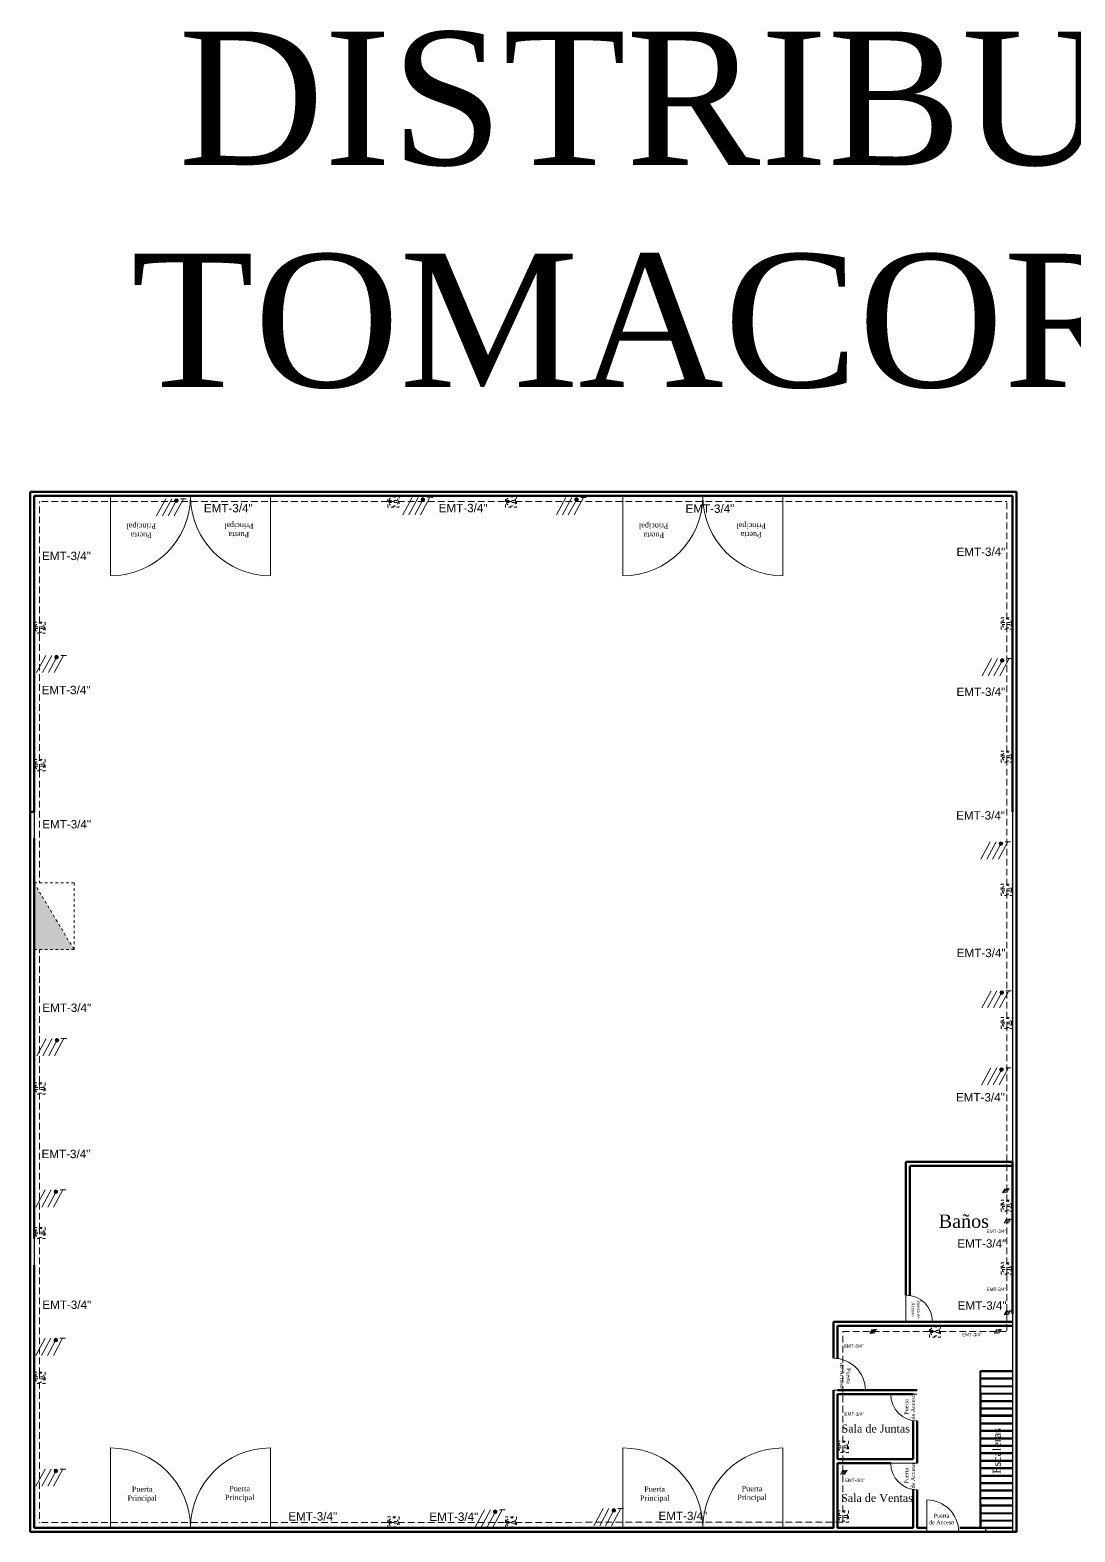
# Model space of a CAD drawing. Header units: metres. Extents: x 29 to 562, y -33 to 369.
# Drawn here: x 160.8 to 200, y 176.9 to 233.2 of the extents above; entities that cross this region are included whole.
import ezdxf

# ---------------------------------------------------------------- set-up
doc = ezdxf.new("R2010")
doc.units = ezdxf.units.M
doc.header["$LTSCALE"] = 2
doc.linetypes.add('DASHED', pattern=[0.75, 0.5, -0.25])
doc.linetypes.add('HIDDEN2', pattern=[0.1875, 0.125, -0.0625])
for name, color, linetype, lineweight in [('A-DOOR', 251, 'Continuous', 18), ('A-WALL', 7, 'Continuous', 60), ('Alambrado', 7, 'Continuous', 9), ('E-POWR', 7, 'DASHED', 15), ('S-STRS', 4, 'Continuous', 40), ('S-WALL', 7, 'Continuous', 60), ('TEXTO_ILUMINACION', 7, 'Continuous', 9), ('Tuberia', 1, 'Continuous', 9), ('Tuberia piso', 10, 'HIDDEN2', 13)]:
    doc.layers.add(name, color=color, linetype=linetype, lineweight=lineweight)
doc.layers.add('S-PLAT', color=7, linetype='Continuous')
doc.styles.add('ROMANS', font='arial.ttf')
doc.styles.get("Standard").update_dxf_attribs({"font": 'arial.ttf'})

# ---------------------------------------------------------------- blocks, each defined once
blk = doc.blocks.new('RETIE-Toma corriente en el piso')
for p, q in [((-2.45, 0.5), (2.45, 0.5)), ((-2.45, -0.5), (2.45, -0.5))]:
    blk.add_line(p, q)
blk.add_lwpolyline([(-3, 3), (3, 3), (3, -3), (-3, -3)], close=True)
blk.add_circle((0, 0), 2.5)
blk = doc.blocks.new('RETIE-TABLERO DE DISTRIBUCION')
h = blk.add_hatch(color=250)
h.dxf.hatch_style = 1
h.paths.add_polyline_path([(25, 30), (-25, 0), (25, 0)])
blk.add_lwpolyline([(-25, 0), (25, 30), (-25, 30)], close=True)
blk.add_lwpolyline([(-25, 0), (25, 0), (25, 30)])
blk = doc.blocks.new('Proteccion')
at = {"layer": 'Alambrado', "linetype": 'ByBlock'}
h = blk.add_hatch(color=256, dxfattribs=at)
h.dxf.hatch_style = 1
edge = h.paths.add_edge_path()
edge.add_arc((541.127, 92.917), 0.0755, 0, 360)
for points in [[(540.691, 92.99), (540.311, 92.287)], [(540.931, 92.99), (540.551, 92.288)], [(541.094, 92.849), (540.791, 92.289)], [(541.41, 92.99), (541.031, 92.29)], [(541.297, 92.989), (541.526, 92.99)]]:
    blk.add_lwpolyline(points, dxfattribs=at)
blk.add_circle((541.127, 92.917), 0.0755, dxfattribs=at)

msp = doc.modelspace()

# ---------------------------------------------------------------- linework, layer by layer
at = {"layer": 'A-DOOR'}
for p, q in [((163.789, 215.779), (163.789, 212.779)), ((169.789, 215.779), (169.789, 212.779)), ((183.008, 215.779), (183.008, 212.779)), ((189.008, 215.779), (189.008, 212.779)), ((193.621, 185.809), (193.621, 184.809)), ((190.902, 182.244), (192.102, 182.244)), ((193.052, 182.094), (194.052, 182.094)), ((163.789, 177.079), (163.789, 180.079)), ((169.789, 177.079), (169.789, 180.079)), ((183.008, 177.079), (183.008, 180.079)), ((189.008, 177.079), (189.008, 180.079)), ((191.052, 179.631), (191.052, 179.631)), ((193.052, 179.511), (194.052, 179.511)), ((194.405, 176.929), (194.405, 178.129))]:
    msp.add_line(p, q, dxfattribs=at)
for centre, radius, start, end in [((163.789, 215.779), 3, 270, 0), ((169.789, 215.779), 3, 180, 270), ((183.008, 215.779), 3, 270, 0), ((189.008, 215.779), 3, 180, 270), ((193.621, 184.809), 1, 0, 90), ((190.902, 182.244), 1.2, 0, 90), ((194.052, 182.094), 1, 180, 270), ((163.789, 177.079), 3, 0, 90), ((169.789, 177.079), 3, 90, 180), ((183.008, 177.079), 3, 0, 90), ((189.008, 177.079), 3, 90, 180), ((194.052, 179.511), 1, 180, 270), ((194.405, 176.929), 1.2, 360, 90)]:
    msp.add_arc(centre, radius, start, end, dxfattribs=at)
at = {"layer": 'A-WALL'}
for p, q in [((197.771, 215.929), (160.771, 215.929)), ((160.771, 215.929), (160.771, 176.929)), ((197.771, 176.929), (197.771, 215.929)), ((160.771, 176.929), (197.771, 176.929))]:
    msp.add_line(p, q, dxfattribs=at)
at = {"layer": 'E-POWR'}
for p, q in [((160.921, 210.626), (160.921, 215.779)), ((169.789, 215.779), (174.195, 215.779)), ((174.195, 215.779), (178.602, 215.779)), ((178.602, 215.779), (183.008, 215.779)), ((197.621, 215.779), (197.621, 210.785)), ((197.621, 210.785), (197.621, 205.791)), ((160.921, 205.473), (160.921, 210.626)), ((197.621, 205.791), (197.621, 200.797)), ((160.921, 200.32), (160.921, 205.473)), ((197.621, 200.797), (197.621, 195.803)), ((160.921, 198.768), (160.921, 193.346)), ((197.621, 195.803), (197.621, 190.809)), ((160.921, 193.346), (160.921, 187.924)), ((160.921, 187.924), (160.921, 182.502)), ((160.921, 182.502), (160.921, 177.079))]:
    msp.add_line(p, q, dxfattribs=at)
at = {"layer": 'S-PLAT'}
for p, q in [((160.921, 203.929), (160.921, 202.929)), ((197.621, 203.929), (197.621, 187.929)), ((160.921, 187.929), (160.921, 186.929)), ((197.621, 186.929), (197.621, 176.929)), ((196.621, 176.929), (196.621, 177.079))]:
    msp.add_line(p, q, dxfattribs=at)
at = {"layer": 'S-STRS'}
for p, q in [((196.421, 181.299), (196.421, 182.959)), ((196.421, 182.959), (197.621, 182.959)), ((197.621, 182.959), (196.421, 182.959)), ((196.421, 182.959), (197.621, 182.959)), ((196.421, 182.679), (197.621, 182.679)), ((197.621, 182.679), (196.421, 182.679)), ((196.421, 182.679), (197.621, 182.679)), ((196.421, 182.679), (197.621, 182.679)), ((196.421, 182.679), (197.621, 182.679)), ((196.421, 182.399), (197.621, 182.399)), ((196.421, 182.399), (197.621, 182.399)), ((196.421, 182.119), (197.621, 182.119)), ((196.421, 181.839), (196.421, 182.119)), ((196.421, 182.119), (196.421, 181.299)), ((196.421, 182.119), (197.621, 182.119)), ((196.421, 181.839), (197.621, 181.839)), ((196.421, 181.559), (196.421, 181.839)), ((197.621, 181.839), (196.421, 181.839)), ((196.421, 181.839), (197.621, 181.839)), ((196.421, 181.559), (197.621, 181.559)), ((196.421, 181.279), (196.421, 181.559)), ((197.621, 181.559), (196.421, 181.559)), ((196.421, 181.559), (197.621, 181.559)), ((196.421, 181.299), (197.621, 181.299)), ((197.621, 181.299), (196.421, 181.299)), ((196.421, 181.299), (197.621, 181.299)), ((196.421, 181.279), (197.621, 181.279)), ((196.421, 180.999), (196.421, 181.279)), ((197.621, 181.279), (196.421, 181.279)), ((196.421, 181.279), (197.621, 181.279)), ((196.421, 180.999), (197.621, 180.999)), ((196.421, 180.719), (196.421, 180.999)), ((197.621, 180.999), (196.421, 180.999)), ((196.421, 180.999), (197.621, 180.999)), ((196.421, 180.719), (197.621, 180.719)), ((196.421, 180.439), (196.421, 180.719)), ((197.621, 180.719), (196.421, 180.719)), ((196.421, 180.719), (197.621, 180.719)), ((196.421, 180.439), (197.621, 180.439)), ((196.421, 180.159), (196.421, 180.439)), ((197.621, 180.439), (196.421, 180.439)), ((196.421, 180.439), (197.621, 180.439)), ((196.421, 180.159), (197.621, 180.159)), ((196.421, 179.879), (196.421, 180.159)), ((197.621, 180.159), (196.421, 180.159)), ((196.421, 180.159), (197.621, 180.159)), ((196.421, 179.879), (197.621, 179.879)), ((196.421, 179.599), (196.421, 179.879)), ((197.621, 179.879), (196.421, 179.879)), ((196.421, 179.879), (197.621, 179.879)), ((196.421, 179.599), (197.621, 179.599)), ((196.421, 179.319), (196.421, 179.599)), ((197.621, 179.599), (196.421, 179.599)), ((196.421, 179.599), (197.621, 179.599)), ((196.421, 179.319), (197.621, 179.319)), ((196.421, 179.039), (196.421, 179.319)), ((197.621, 179.319), (196.421, 179.319)), ((196.421, 179.319), (197.621, 179.319)), ((196.421, 179.039), (197.621, 179.039)), ((196.421, 178.759), (196.421, 179.039)), ((197.621, 179.039), (196.421, 179.039)), ((196.421, 179.039), (197.621, 179.039)), ((196.421, 178.759), (197.621, 178.759)), ((196.421, 178.479), (196.421, 178.759)), ((197.621, 178.759), (196.421, 178.759)), ((196.421, 178.759), (197.621, 178.759)), ((196.421, 178.479), (197.621, 178.479)), ((196.421, 178.199), (196.421, 178.479)), ((197.621, 178.479), (196.421, 178.479)), ((196.421, 178.479), (197.621, 178.479)), ((196.421, 178.199), (197.621, 178.199)), ((196.421, 177.919), (196.421, 178.199)), ((197.621, 178.199), (196.421, 178.199)), ((196.421, 178.199), (197.621, 178.199)), ((196.421, 177.359), (196.421, 178.109)), ((196.421, 177.999), (196.421, 177.079)), ((197.621, 177.919), (196.421, 177.919)), ((196.421, 177.919), (197.621, 177.919)), ((196.421, 177.919), (197.621, 177.919)), ((196.421, 177.639), (197.621, 177.639)), ((196.421, 177.639), (197.621, 177.639)), ((196.421, 177.079), (196.421, 177.359)), ((196.421, 177.359), (197.621, 177.359)), ((196.421, 177.079), (197.621, 177.079)), ((196.421, 177.079), (197.621, 177.079))]:
    msp.add_line(p, q, dxfattribs=at)
at = {"layer": 'S-WALL'}
for p, q in [((160.921, 203.929), (160.921, 215.779)), ((160.921, 203.929), (160.921, 215.779)), ((160.921, 215.779), (197.621, 215.779)), ((197.621, 203.929), (197.621, 215.779)), ((160.771, 203.929), (160.921, 203.929)), ((160.921, 187.929), (160.921, 202.929)), ((193.621, 190.659), (193.621, 190.809)), ((193.621, 190.809), (197.621, 190.809)), ((193.621, 190.659), (193.621, 185.809)), ((193.771, 190.509), (193.771, 190.659)), ((193.771, 190.659), (197.621, 190.659)), ((193.771, 185.798), (193.771, 190.509)), ((197.621, 185.109), (197.621, 190.809)), ((160.921, 177.079), (160.921, 186.929)), ((190.902, 184.809), (197.621, 184.809)), ((190.902, 183.444), (190.902, 184.809)), ((190.902, 184.809), (197.621, 184.809)), ((190.902, 183.444), (190.902, 184.809)), ((193.621, 184.809), (197.621, 184.809)), ((193.702, 184.659), (191.052, 184.659)), ((191.052, 183.434), (191.052, 184.659)), ((195.811, 184.659), (193.702, 184.659)), ((197.621, 184.659), (195.811, 184.659)), ((190.902, 177.079), (190.902, 182.244)), ((191.052, 182.244), (194.052, 182.244)), ((191.052, 179.661), (191.052, 182.094)), ((191.052, 182.094), (193.902, 182.094)), ((193.902, 181.105), (193.902, 179.661)), ((194.052, 181.094), (194.052, 180.079)), ((191.052, 179.661), (193.902, 179.661)), ((194.052, 180.079), (194.052, 179.511)), ((191.052, 177.079), (191.052, 179.511)), ((191.052, 179.511), (193.052, 179.511)), ((193.902, 178.523), (193.902, 177.079)), ((194.052, 178.511), (194.052, 177.079)), ((160.921, 177.079), (190.902, 177.079)), ((193.311, 177.079), (191.052, 177.079)), ((193.902, 177.079), (193.311, 177.079)), ((193.902, 177.079), (193.311, 177.079)), ((194.405, 177.079), (194.052, 177.079)), ((194.405, 177.079), (194.052, 177.079)), ((197.621, 177.079), (195.642, 177.079))]:
    msp.add_line(p, q, dxfattribs=at)
at = {"layer": 'Tuberia piso'}
for p, q in [((174.195, 215.569), (161.131, 215.569)), ((161.131, 210.626), (161.131, 215.569)), ((174.195, 215.569), (178.602, 215.569)), ((178.602, 215.569), (197.411, 215.569)), ((197.411, 210.785), (197.411, 215.569)), ((197.411, 205.791), (197.411, 210.785)), ((161.131, 205.473), (161.131, 210.626)), ((197.411, 200.797), (197.411, 205.791)), ((161.131, 205.473), (161.131, 201.268)), ((197.411, 195.803), (197.411, 200.797)), ((161.131, 193.766), (161.131, 198.768)), ((197.407, 188.953), (197.411, 195.803)), ((161.131, 193.766), (161.131, 188.349)), ((197.406, 186.596), (197.407, 188.953)), ((161.131, 188.349), (161.131, 182.922)), ((197.406, 186.596), (197.406, 184.449)), ((194.503, 184.449), (191.262, 184.449)), ((191.262, 179.915), (191.262, 184.449)), ((194.503, 184.449), (197.406, 184.449)), ((161.131, 182.922), (161.131, 177.289)), ((191.262, 177.296), (191.262, 179.915)), ((174.195, 177.289), (161.131, 177.289)), ((174.195, 177.289), (178.602, 177.289)), ((178.602, 177.289), (191.262, 177.296))]:
    msp.add_line(p, q, dxfattribs=at)

# ---------------------------------------------------------------- block references
at = {"layer": 'E-POWR', "xscale": 0.07, "yscale": 0.07, "zscale": 0.07}
for p in [(174.405, 215.569), (178.812, 215.569), (197.411, 210.995), (161.131, 210.836), (197.411, 206.001), (161.131, 205.683), (197.411, 201.007), (197.411, 196.013), (161.131, 193.556), (197.407, 189.163), (161.131, 188.139), (197.406, 186.806), (194.713, 184.449), (161.131, 182.712), (191.262, 180.125), (174.405, 177.289), (178.812, 177.289), (191.262, 177.506)]:
    msp.add_blockref('RETIE-Toma corriente en el piso', p, dxfattribs=at)
at = {"layer": 'E-POWR', "xscale": 0.05, "yscale": 0.05, "zscale": 0.05, "rotation": 270}
msp.add_blockref('RETIE-TABLERO DE DISTRIBUCION', (160.921, 200.018), dxfattribs=at)
at = {"layer": 'Tuberia'}
for p, xscale, yscale, zscale in [((-321.637, 130.281), 0.9187222712515778, 0.9187222712515778, 0.9187222712515778), ((-315.877, 130.284), 0.9187222712515778, 0.9187222712515778, 0.9187222712515778), ((-330.882, 130.24), 0.9187222712515778, 0.9187222712515778, 0.9187222712515778), ((-335.379, 124.367), 0.9187222712515778, 0.9187222712515778, 0.9187222712515778), ((-299.911, 124.247), 0.9187222712515778, 0.9187222712515778, 0.9187222712515778), ((-299.96, 117.374), 0.9187222712515778, 0.9187222712515778, 0.9187222712515778), ((-299.927, 111.792), 0.9187222712515778, 0.9187222712515778, 0.9187222712515778), ((-335.364, 110), 0.9187222712515778, 0.9187222712515778, 0.9187222712515778), ((-299.936, 108.903), 0.9187222712515778, 0.9187222712515778, 0.9187222712515778), ((79.998, 169.621), 0.2170097398361235, 0.2170097398361235, 0.2170097398361235), ((-335.404, 104.323), 0.9187222712515778, 0.9187222712515778, 0.9187222712515778), ((80.061, 168.483), 0.2170097398361235, 0.2170097398361235, 0.2170097398361235), ((80.06, 165.038), 0.2170097398361235, 0.2170097398361235, 0.2170097398361235), ((-335.412, 98.76), 0.9187222712515778, 0.9187222712515778, 0.9187222712515778), ((75.018, 164.346), 0.2170097398361235, 0.2170097398361235, 0.2170097398361235), ((79.698, 164.346), 0.2170097398361235, 0.2170097398361235, 0.2170097398361235), ((-335.403, 93.856), 0.9187222712515778, 0.9187222712515778, 0.9187222712515778), ((73.916, 159.051), 0.2170097398361235, 0.2170097398361235, 0.2170097398361235), ((-318.924, 92.323), 0.9187222712515778, 0.9187222712515778, 0.9187222712515778), ((-314.479, 92.372), 0.9187222712515778, 0.9187222712515778, 0.9187222712515778)]:
    msp.add_blockref('Proteccion', p, dxfattribs=dict(at, xscale=xscale, yscale=yscale, zscale=zscale))

# ---------------------------------------------------------------- texts
at = {"attachment_point": 2}
for s, width, insert, char_height in [('{\\fTimes New Roman|b0|i0|c0|p18;DISTRIBUCION DE TOMACORRIENTES}', 69.93919, (198.965, 233.192), 5), ('{\\fTimes New Roman|b0|i0|c0|p18;Baños}', 13.41015, (195.796, 188.832), 0.5), ('{\\fTimes New Roman|b0|i0|c0|p18;Sala de Juntas}', 13.41015, (192.493, 180.958), 0.3), ('{\\fTimes New Roman|b0|i0|c0|p18;Puerta^JPrincipal}', 13.41015, (164.98, 178.638), 0.2), ('{\\fTimes New Roman|b0|i0|c0|p18;Puerta ^JPrincipal}', 13.41015, (168.634, 178.657), 0.2), ('{\\fTimes New Roman|b0|i0|c0|p18;Puerta^JPrincipal}', 13.41015, (184.199, 178.638), 0.2), ('{\\fTimes New Roman|b0|i0|c0|p18;Puerta ^JPrincipal}', 13.41015, (187.853, 178.657), 0.2), ('{\\fTimes New Roman|b0|i0|c0|p18;Sala de Ventas}', 13.41015, (192.536, 178.355), 0.3), ('{\\fTimes New Roman|b0|i0|c0|p18;Puerta^Jde Acceso}', 13.41015, (194.961, 177.617), 0.15)]:
    msp.add_mtext_dynamic_manual_height_columns(s, width=width, gutter_width=12.5, heights=[0], dxfattribs=dict(at, insert=insert, char_height=char_height))
for s, width, insert, char_height, rotation in [('{\\fTimes New Roman|b0|i0|c0|p18;Puerta ^JPrincipal}', 13.41015, (164.944, 214.202), 0.2, 180), ('{\\fTimes New Roman|b0|i0|c0|p18;Puerta^JPrincipal}', 13.41015, (168.599, 214.221), 0.2, 180), ('{\\fTimes New Roman|b0|i0|c0|p18;Puerta ^JPrincipal}', 13.41015, (184.163, 214.202), 0.2, 180), ('{\\fTimes New Roman|b0|i0|c0|p18;Puerta^JPrincipal}', 13.41015, (187.818, 214.221), 0.2, 180), ('{\\fTimes New Roman|b0|i0|c0|p18;Puerta de ^JAcceso}', 13.41015, (194.158, 185.272), 0.12, 269.5683), ('{\\fTimes New Roman|b0|i0|c0|p18;Puerta^Jde Acceso}', 13.41015, (191.547, 182.782), 0.15, 270), ('{\\fTimes New Roman|b0|i0|c0|p18;Puerta^Jde Acceso}', 13.41015, (193.565, 181.618), 0.15, 90), ('{\\fTimes New Roman|b0|i0|c0|p18;Escaleras}', 7.82908, (196.884, 179.964), 0.3, 90), ('{\\fTimes New Roman|b0|i0|c0|p18;Puerta^Jde Acceso}', 13.41015, (193.565, 179.036), 0.15, 90)]:
    msp.add_mtext_dynamic_manual_height_columns(s, width=width, gutter_width=12.5, heights=[0], dxfattribs=dict(at, insert=insert, char_height=char_height, rotation=rotation))
at = {"layer": 'TEXTO_ILUMINACION', "attachment_point": 1, "style": 'ROMANS'}
for insert, char_height, width in [((167.29, 215.478), 0.3131, 7.46276), ((176.097, 215.48), 0.3131, 7.46276), ((185.357, 215.458), 0.3131, 7.46276), ((161.22, 213.686), 0.3131, 7.46276), ((195.521, 213.841), 0.3131, 7.46276), ((161.205, 208.657), 0.3131, 7.46276), ((195.521, 208.591), 0.3131, 7.46276), ((195.508, 203.955), 0.3131, 7.46276), ((161.228, 203.624), 0.3131, 7.46276), ((195.531, 198.798), 0.3131, 7.46276), ((161.232, 196.743), 0.3131, 7.46276), ((195.5, 193.385), 0.3131, 7.46276), ((161.202, 191.259), 0.3131, 7.46276), ((196.653, 188.27), 0.1255, 2.9914), ((195.555, 187.904), 0.3131, 7.46276), ((196.65, 186.095), 0.1255, 2.9914), ((161.232, 185.607), 0.3131, 7.46276), ((195.565, 185.577), 0.3131, 7.46276), ((195.732, 184.391), 0.1255, 2.9914), ((191.3, 183.964), 0.1255, 2.9914), ((191.317, 181.411), 0.1255, 2.9914), ((191.338, 178.93), 0.1255, 2.9914), ((170.457, 177.671), 0.3131, 7.46276), ((175.751, 177.659), 0.3131, 7.46276), ((184.342, 177.689), 0.3131, 7.46276)]:
    msp.add_mtext('EMT-3/4"', dxfattribs=dict(at, insert=insert, char_height=char_height, width=width))

doc.saveas('drawing.dxf')
